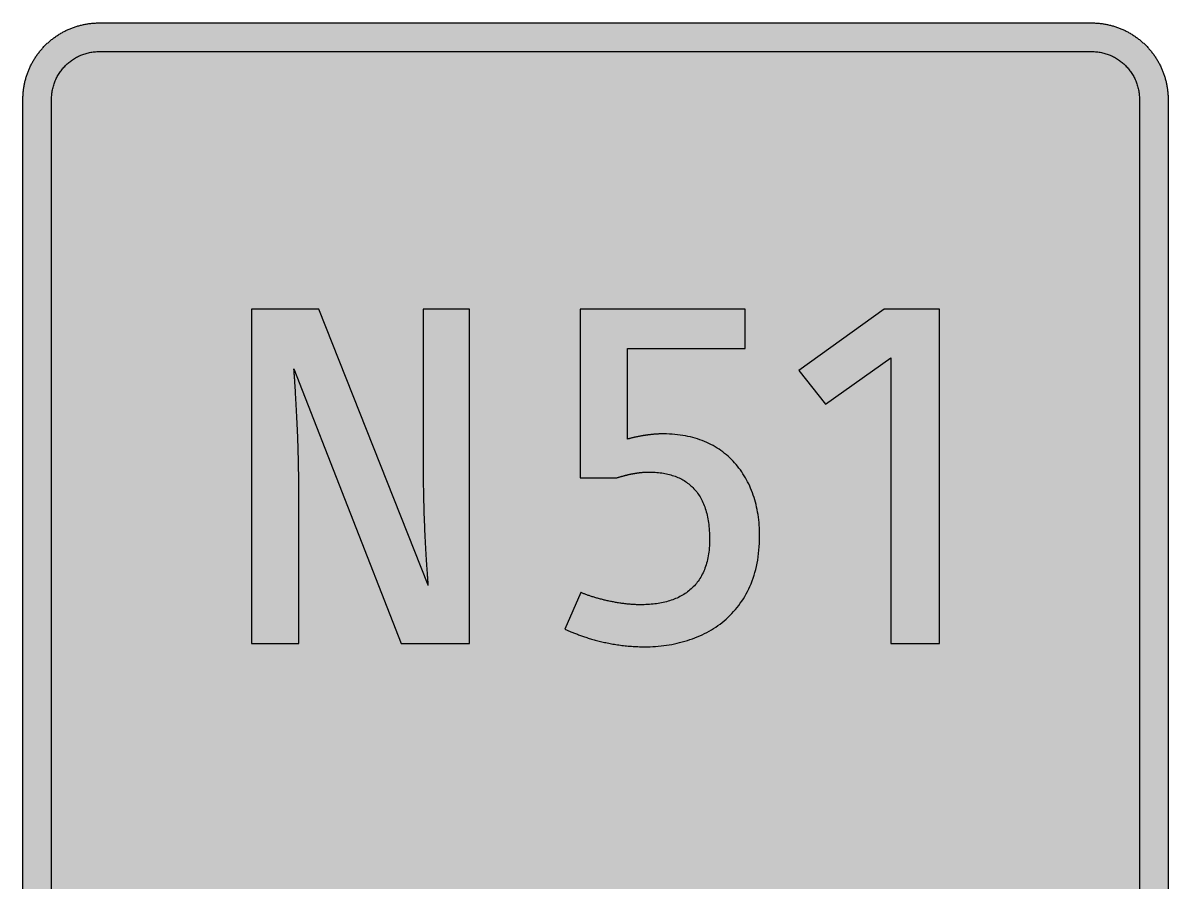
# Model space of a CAD drawing. Header units: millimetres. Extents: x 0 to 212, y 0 to 318.
# Drawn here: x 0.1 to 211.7, y 158.8 to 317.6 of the extents above; entities that cross this region are included whole.
import ezdxf

# ---------------------------------------------------------------- set-up
doc = ezdxf.new("R2010")
doc.units = ezdxf.units.MM

msp = doc.modelspace()

# ---------------------------------------------------------------- hatches: boundary and pattern name
for color, points in [(254, [(14.1633, 0.0536), (13.9878, 0.0533), (13.8125, 0.0559), (13.6373, 0.061), (13.462, 0.0686), (13.2893, 0.0787), (13.114, 0.0914), (12.9413, 0.1041), (12.7686, 0.1219), (12.5959, 0.1397), (12.4231, 0.16), (12.2504, 0.1829), (12.0777, 0.2057), (11.9075, 0.2337), (11.7373, 0.2616), (11.5672, 0.2921), (11.397, 0.3251), (11.2268, 0.3607), (11.0592, 0.3988), (10.8915, 0.4369), (10.7239, 0.4775), (10.5562, 0.5207), (10.3886, 0.5664), (10.2235, 0.6121), (10.0584, 0.6629), (9.8933, 0.7137), (9.7307, 0.7671), (9.5682, 0.8204), (9.4056, 0.8788), (9.2431, 0.9373), (9.083, 0.9982), (8.923, 1.0617), (8.763, 1.1252), (8.6055, 1.1938), (8.4455, 1.2624), (8.2906, 1.331), (8.1331, 1.4046), (7.9781, 1.4783), (7.8232, 1.5545), (7.6708, 1.6332), (7.5184, 1.7145), (7.366, 1.7958), (7.2161, 1.8796), (7.0663, 1.966), (6.919, 2.0523), (6.7716, 2.1438), (6.6243, 2.2352), (6.4795, 2.3266), (6.3348, 2.4232), (6.19, 2.5197), (6.0477, 2.6187), (5.908, 2.7178), (5.7683, 2.8194), (5.6286, 2.9235), (5.4915, 3.0302), (5.3543, 3.1369), (5.2197, 3.2461), (5.0851, 3.3579), (4.953, 3.4722), (4.8209, 3.5865), (4.6914, 3.7033), (4.5644, 3.8202), (4.4348, 3.9395), (4.3104, 4.0615), (4.1859, 4.1859), (4.0615, 4.3104), (3.9395, 4.4348), (3.8202, 4.5618), (3.7033, 4.6914), (3.5865, 4.8209), (3.4722, 4.953), (3.3579, 5.0851), (3.2487, 5.2197), (3.1369, 5.3543), (3.0302, 5.4915), (2.9235, 5.6286), (2.8194, 5.7683), (2.7178, 5.908), (2.6187, 6.0477), (2.5197, 6.19), (2.4232, 6.3348), (2.3266, 6.477), (2.2352, 6.6243), (2.1438, 6.7691), (2.0523, 6.9164), (1.966, 7.0663), (1.8796, 7.2161), (1.7958, 7.366), (1.7145, 7.5184), (1.6332, 7.6708), (1.5545, 7.8232), (1.4783, 7.9781), (1.4046, 8.1331), (1.331, 8.2906), (1.2598, 8.4455), (1.1913, 8.603), (1.1252, 8.763), (1.0592, 8.923), (0.9982, 9.083), (0.9373, 9.2431), (0.8763, 9.4056), (0.8204, 9.5682), (0.7645, 9.7307), (0.7112, 9.8933), (0.6604, 10.0584), (0.6121, 10.2235), (0.5639, 10.3911), (0.5207, 10.5562), (0.4775, 10.7239), (0.4343, 10.8915), (0.3962, 11.0592), (0.3607, 11.2268), (0.3251, 11.397), (0.2921, 11.5672), (0.2616, 11.7373), (0.2311, 11.9075), (0.2057, 12.0802), (0.1803, 12.2504), (0.1575, 12.4231), (0.1372, 12.5959), (0.1194, 12.7686), (0.1041, 12.9413), (0.0889, 13.1166), (0.0787, 13.2893), (0.0686, 13.4645), (0.061, 13.6373), (0.0559, 13.8125), (0.0508, 13.9878), (0.0508, 14.163), (0.0522, 303.4425), (0.0508, 303.6164), (0.0559, 303.7916), (0.061, 303.9669), (0.0686, 304.1396), (0.0787, 304.3149), (0.0889, 304.4876), (0.1041, 304.6628), (0.1194, 304.8356), (0.1372, 305.0083), (0.1575, 305.181), (0.1803, 305.3537), (0.2057, 305.5239), (0.2311, 305.6966), (0.2616, 305.8668), (0.2921, 306.037), (0.3251, 306.2072), (0.3607, 306.3748), (0.3962, 306.545), (0.4343, 306.7126), (0.4775, 306.8803), (0.5207, 307.0479), (0.5639, 307.213), (0.6121, 307.3781), (0.6604, 307.5432), (0.7112, 307.7083), (0.7645, 307.8734), (0.8204, 308.036), (0.8763, 308.1985), (0.9373, 308.3611), (0.9982, 308.5211), (1.0592, 308.6811), (1.1252, 308.8411), (1.1913, 308.9986), (1.2598, 309.1561), (1.331, 309.3136), (1.4046, 309.4685), (1.4783, 309.626), (1.5545, 309.7784), (1.6332, 309.9333), (1.7145, 310.0857), (1.7958, 310.2356), (1.8796, 310.388), (1.966, 310.5379), (2.0523, 310.6852), (2.1438, 310.8325), (2.2352, 310.9798), (2.3266, 311.1246), (2.4232, 311.2694), (2.5197, 311.4116), (2.6187, 311.5539), (2.7178, 311.6961), (2.8194, 311.8358), (2.9235, 311.9755), (3.0302, 312.1127), (3.1369, 312.2473), (3.2487, 312.3844), (3.3579, 312.5165), (3.4722, 312.6486), (3.5865, 312.7807), (3.7033, 312.9102), (3.8202, 313.0398), (3.9395, 313.1668), (4.0615, 313.2938), (4.1859, 313.4182), (4.3104, 313.5401), (4.4348, 313.6621), (4.5644, 313.784), (4.6914, 313.9008), (4.8209, 314.0177), (4.953, 314.132), (5.0851, 314.2437), (5.2197, 314.3555), (5.3543, 314.4647), (5.4915, 314.5739), (5.6286, 314.6781), (5.7683, 314.7822), (5.908, 314.8838), (6.0477, 314.9854), (6.19, 315.0845), (6.3348, 315.181), (6.4795, 315.275), (6.6243, 315.3689), (6.7716, 315.4604), (6.919, 315.5493), (7.0663, 315.6382), (7.2161, 315.7245), (7.366, 315.8084), (7.5184, 315.8896), (7.6708, 315.9709), (7.8232, 316.0471), (7.9781, 316.1233), (8.1331, 316.1995), (8.2906, 316.2706), (8.4455, 316.3418), (8.6055, 316.4103), (8.763, 316.4789), (8.923, 316.5424), (9.083, 316.6059), (9.2431, 316.6669), (9.4056, 316.7253), (9.5682, 316.7837), (9.7307, 316.8371), (9.8933, 316.8904), (10.0584, 316.9412), (10.2235, 316.992), (10.3886, 317.0377), (10.5562, 317.0834), (10.7239, 317.1266), (10.8915, 317.1673), (11.0592, 317.2079), (11.2268, 317.2435), (11.397, 317.279), (11.5672, 317.312), (11.7373, 317.3425), (11.9075, 317.3705), (12.0777, 317.3984), (12.2504, 317.4213), (12.4231, 317.4441), (12.5959, 317.4644), (12.7686, 317.4822), (12.9413, 317.5), (13.114, 317.5127), (13.2893, 317.5254), (13.462, 317.5356), (13.6373, 317.5432), (13.8125, 317.5483), (13.9878, 317.5508), (14.163, 317.5533), (197.6078, 317.5536), (197.7822, 317.5508), (197.9574, 317.5483), (198.1327, 317.5432), (198.3054, 317.5356), (198.4807, 317.5254), (198.6534, 317.5127), (198.8287, 317.5), (199.0014, 317.4822), (199.1741, 317.4644), (199.3468, 317.4441), (199.5195, 317.4213), (199.6897, 317.3984), (199.8624, 317.3705), (200.0326, 317.3425), (200.2028, 317.312), (200.373, 317.279), (200.5432, 317.2435), (200.7108, 317.2079), (200.8784, 317.1673), (201.0461, 317.1266), (201.2137, 317.0834), (201.3788, 317.0377), (201.5465, 316.992), (201.7116, 316.9412), (201.8767, 316.8904), (202.0392, 316.8371), (202.2018, 316.7837), (202.3643, 316.7253), (202.5269, 316.6669), (202.6869, 316.6059), (202.8469, 316.5424), (203.007, 316.4789), (203.167, 316.4103), (203.3245, 316.3418), (203.4794, 316.2706), (203.6369, 316.1995), (203.7918, 316.1233), (203.9468, 316.0471), (204.0992, 315.9709), (204.2516, 315.8896), (204.404, 315.8084), (204.5538, 315.7245), (204.7037, 315.6382), (204.8535, 315.5493), (205.0009, 315.4604), (205.1456, 315.3689), (205.293, 315.275), (205.4352, 315.181), (205.58, 315.0845), (205.7222, 314.9854), (205.8619, 314.8838), (206.0016, 314.7822), (206.1413, 314.6781), (206.2785, 314.5739), (206.4156, 314.4647), (206.5503, 314.3555), (206.6849, 314.2437), (206.817, 314.132), (206.949, 314.0177), (207.0786, 313.9008), (207.2081, 313.784), (207.3351, 313.6621), (207.4596, 313.5401), (207.584, 313.4182), (207.7085, 313.2938), (207.8304, 313.1668), (207.9498, 313.0398), (208.0666, 312.9102), (208.1835, 312.7807), (208.2978, 312.6486), (208.4121, 312.5165), (208.5238, 312.3844), (208.6331, 312.2473), (208.7397, 312.1127), (208.8464, 311.9755), (208.9506, 311.8358), (209.0522, 311.6961), (209.1512, 311.5539), (209.2503, 311.4116), (209.3468, 311.2694), (209.4433, 311.1246), (209.5348, 310.9798), (209.6262, 310.8325), (209.7176, 310.6852), (209.804, 310.5379), (209.8904, 310.388), (209.9742, 310.2356), (210.0555, 310.0857), (210.1367, 309.9333), (210.2155, 309.7784), (210.2917, 309.626), (210.3653, 309.4685), (210.439, 309.3136), (210.5076, 309.1561), (210.5762, 308.9986), (210.6447, 308.8411), (210.7082, 308.6811), (210.7717, 308.5211), (210.8327, 308.3611), (210.8911, 308.1985), (210.9495, 308.036), (211.0029, 307.8734), (211.0562, 307.7083), (211.107, 307.5432), (211.1578, 307.3781), (211.2035, 307.213), (211.2493, 307.0479), (211.2924, 306.8803), (211.3331, 306.7126), (211.3712, 306.545), (211.4093, 306.3748), (211.4448, 306.2072), (211.4779, 306.037), (211.5083, 305.8668), (211.5363, 305.6966), (211.5642, 305.5239), (211.5871, 305.3537), (211.6099, 305.181), (211.6303, 305.0083), (211.648, 304.8356), (211.6658, 304.6628), (211.6785, 304.4876), (211.6912, 304.3149), (211.7014, 304.1396), (211.709, 303.9669), (211.7141, 303.7916), (211.7166, 303.6164), (211.7166, 303.4411), (211.7189, 14.1647), (211.7166, 13.9878), (211.7141, 13.8125), (211.709, 13.6373), (211.7014, 13.4645), (211.6912, 13.2893), (211.6785, 13.1166), (211.6658, 12.9413), (211.648, 12.7686), (211.6303, 12.5959), (211.6099, 12.4231), (211.5871, 12.2504), (211.5642, 12.0802), (211.5363, 11.9075), (211.5083, 11.7373), (211.4779, 11.5672), (211.4448, 11.397), (211.4093, 11.2268), (211.3712, 11.0592), (211.3331, 10.8915), (211.2924, 10.7239), (211.2493, 10.5562), (211.2035, 10.3911), (211.1578, 10.2235), (211.107, 10.0584), (211.0562, 9.8933), (211.0029, 9.7307), (210.9495, 9.5682), (210.8911, 9.4056), (210.8327, 9.2431), (210.7717, 9.083), (210.7082, 8.923), (210.6447, 8.763), (210.5762, 8.603), (210.5076, 8.4455), (210.439, 8.2906), (210.3653, 8.1331), (210.2917, 7.9781), (210.2155, 7.8232), (210.1367, 7.6708), (210.0555, 7.5184), (209.9742, 7.366), (209.8904, 7.2161), (209.804, 7.0663), (209.7176, 6.9164), (209.6262, 6.7691), (209.5348, 6.6243), (209.4433, 6.477), (209.3468, 6.3348), (209.2503, 6.19), (209.1512, 6.0477), (209.0522, 5.908), (208.9506, 5.7683), (208.8464, 5.6286), (208.7397, 5.4915), (208.6331, 5.3543), (208.5238, 5.2197), (208.4121, 5.0851), (208.2978, 4.953), (208.1835, 4.8209), (208.0666, 4.6914), (207.9498, 4.5618), (207.8304, 4.4348), (207.7085, 4.3104), (207.584, 4.1859), (207.4596, 4.0615), (207.3351, 3.9395), (207.2081, 3.8202), (207.0786, 3.7033), (206.949, 3.5865), (206.817, 3.4722), (206.6849, 3.3579), (206.5503, 3.2461), (206.4156, 3.1369), (206.2785, 3.0302), (206.1413, 2.9235), (206.0016, 2.8194), (205.8619, 2.7178), (205.7222, 2.6187), (205.58, 2.5197), (205.4352, 2.4232), (205.293, 2.3266), (205.1456, 2.2352), (205.0009, 2.1438), (204.8535, 2.0523), (204.7037, 1.966), (204.5538, 1.8796), (204.404, 1.7958), (204.2516, 1.7145), (204.0992, 1.6332), (203.9468, 1.5545), (203.7918, 1.4783), (203.6369, 1.4046), (203.4794, 1.331), (203.3245, 1.2624), (203.167, 1.1938), (203.007, 1.1252), (202.8469, 1.0617), (202.6869, 0.9982), (202.5269, 0.9373), (202.3643, 0.8788), (202.2018, 0.8204), (202.0392, 0.7671), (201.8767, 0.7137), (201.7116, 0.6629), (201.5465, 0.6121), (201.3788, 0.5664), (201.2137, 0.5207), (201.0461, 0.4775), (200.8784, 0.4369), (200.7108, 0.3988), (200.5432, 0.3607), (200.373, 0.3251), (200.2028, 0.2921), (200.0326, 0.2616), (199.8624, 0.2337), (199.6897, 0.2057), (199.5195, 0.1829), (199.3468, 0.16), (199.1741, 0.1397), (199.0014, 0.1219), (198.8287, 0.1041), (198.6534, 0.0914), (198.4807, 0.0787), (198.3054, 0.0686), (198.1327, 0.061), (197.9574, 0.0559), (197.7822, 0.0533), (197.6069, 0.0533)]), (104, [(14.1633, 5.3453), (13.9344, 5.3467), (13.7084, 5.3543), (13.4849, 5.3696), (13.2613, 5.3899), (13.0378, 5.4153), (12.8194, 5.4458), (12.6009, 5.4813), (12.385, 5.522), (12.1717, 5.5702), (11.9583, 5.621), (11.7475, 5.6794), (11.5392, 5.7404), (11.3335, 5.8064), (11.1303, 5.8801), (10.9296, 5.9563), (10.729, 6.0376), (10.5334, 6.1239), (10.3378, 6.2128), (10.1473, 6.3094), (9.9593, 6.4084), (9.7714, 6.5126), (9.5885, 6.6218), (9.4082, 6.7335), (9.2304, 6.8504), (9.0576, 6.9698), (8.8849, 7.0968), (8.7173, 7.2238), (8.5522, 7.3584), (8.3896, 7.4955), (8.2321, 7.6352), (8.0772, 7.78), (7.9273, 7.9273), (7.7775, 8.0772), (7.6352, 8.2321), (7.493, 8.3922), (7.3558, 8.5522), (7.2238, 8.7173), (7.0942, 8.8875), (6.9698, 9.0576), (6.8504, 9.2329), (6.7335, 9.4107), (6.6192, 9.591), (6.5126, 9.7739), (6.4084, 9.9593), (6.3068, 10.1473), (6.2128, 10.3403), (6.1214, 10.5334), (6.035, 10.7315), (5.9538, 10.9296), (5.8776, 11.1303), (5.8064, 11.3335), (5.7404, 11.5418), (5.6769, 11.75), (5.621, 11.9583), (5.5677, 12.1717), (5.522, 12.385), (5.4813, 12.6009), (5.4432, 12.8194), (5.4127, 13.0404), (5.3873, 13.2613), (5.3696, 13.4849), (5.3543, 13.7084), (5.3467, 13.937), (5.3416, 14.163), (5.3439, 303.4425), (5.3467, 303.6697), (5.3543, 303.8958), (5.3696, 304.1193), (5.3873, 304.3428), (5.4127, 304.5638), (5.4432, 304.7848), (5.4813, 305.0032), (5.522, 305.2191), (5.5677, 305.4325), (5.621, 305.6458), (5.6769, 305.8541), (5.7404, 306.0624), (5.8064, 306.2707), (5.8776, 306.4739), (5.9538, 306.6745), (6.035, 306.8726), (6.1214, 307.0708), (6.2128, 307.2638), (6.3068, 307.4568), (6.4084, 307.6448), (6.5126, 307.8302), (6.6192, 308.0131), (6.7335, 308.1934), (6.8504, 308.3712), (6.9698, 308.5465), (7.0942, 308.7167), (7.2238, 308.8869), (7.3558, 309.052), (7.493, 309.212), (7.6352, 309.372), (7.7775, 309.5269), (7.9273, 309.6768), (8.0772, 309.8241), (8.2321, 309.9689), (8.3896, 310.1086), (8.5522, 310.2458), (8.7173, 310.3804), (8.8849, 310.5074), (9.0576, 310.6344), (9.2304, 310.7538), (9.4082, 310.8706), (9.5885, 310.9824), (9.7714, 311.0916), (9.9593, 311.1957), (10.1473, 311.2948), (10.3378, 311.3913), (10.5334, 311.4802), (10.729, 311.5666), (10.9296, 311.6478), (11.1303, 311.7266), (11.3335, 311.7977), (11.5392, 311.8637), (11.7475, 311.9272), (11.9583, 311.9831), (12.1717, 312.0339), (12.385, 312.0822), (12.6009, 312.1228), (12.8194, 312.1584), (13.0378, 312.1889), (13.2613, 312.2143), (13.4849, 312.2346), (13.7084, 312.2498), (13.9344, 312.2574), (14.163, 312.26), (197.6078, 312.262), (197.833, 312.2574), (198.0616, 312.2498), (198.2851, 312.2346), (198.5086, 312.2143), (198.7296, 312.1889), (198.9506, 312.1584), (199.169, 312.1228), (199.3849, 312.0822), (199.5983, 312.0339), (199.8116, 311.9831), (200.0199, 311.9272), (200.2282, 311.8637), (200.4365, 311.7977), (200.6397, 311.7266), (200.8403, 311.6478), (201.0385, 311.5666), (201.2366, 311.4802), (201.4296, 311.3913), (201.6227, 311.2948), (201.8106, 311.1957), (201.996, 311.0916), (202.1789, 310.9824), (202.3593, 310.8706), (202.5371, 310.7538), (202.7123, 310.6344), (202.8825, 310.5074), (203.0527, 310.3804), (203.2178, 310.2458), (203.3778, 310.1086), (203.5378, 309.9689), (203.6928, 309.8241), (203.8426, 309.6768), (203.9899, 309.5269), (204.1347, 309.372), (204.2744, 309.212), (204.4116, 309.052), (204.5462, 308.8869), (204.6732, 308.7167), (204.8002, 308.5465), (204.9196, 308.3712), (205.0364, 308.1934), (205.1482, 308.0131), (205.2574, 307.8302), (205.3615, 307.6448), (205.4606, 307.4568), (205.5571, 307.2638), (205.646, 307.0708), (205.7324, 306.8726), (205.8137, 306.6745), (205.8899, 306.4739), (205.9635, 306.2707), (206.0296, 306.0624), (206.0905, 305.8541), (206.1489, 305.6458), (206.1997, 305.4325), (206.248, 305.2191), (206.2886, 305.0032), (206.3242, 304.7848), (206.3547, 304.5638), (206.3801, 304.3428), (206.4004, 304.1193), (206.4156, 303.8958), (206.4233, 303.6697), (206.4258, 303.4411), (206.4272, 14.1647), (206.4233, 13.937), (206.4156, 13.7084), (206.4004, 13.4849), (206.3801, 13.2613), (206.3547, 13.0404), (206.3242, 12.8194), (206.2886, 12.6009), (206.248, 12.385), (206.1997, 12.1717), (206.1489, 11.9583), (206.0905, 11.75), (206.0296, 11.5418), (205.9635, 11.3335), (205.8899, 11.1303), (205.8137, 10.9296), (205.7324, 10.7315), (205.646, 10.5334), (205.5571, 10.3403), (205.4606, 10.1473), (205.3615, 9.9593), (205.2574, 9.7739), (205.1482, 9.591), (205.0364, 9.4107), (204.9196, 9.2329), (204.8002, 9.0576), (204.6732, 8.8875), (204.5462, 8.7173), (204.4116, 8.5522), (204.2744, 8.3922), (204.1347, 8.2321), (203.9899, 8.0772), (203.8426, 7.9273), (203.6928, 7.78), (203.5378, 7.6352), (203.3778, 7.4955), (203.2178, 7.3584), (203.0527, 7.2238), (202.8825, 7.0968), (202.7123, 6.9698), (202.5371, 6.8504), (202.3593, 6.7335), (202.1789, 6.6218), (201.996, 6.5126), (201.8106, 6.4084), (201.6227, 6.3094), (201.4296, 6.2128), (201.2366, 6.1239), (201.0385, 6.0376), (200.8403, 5.9563), (200.6397, 5.8801), (200.4365, 5.8064), (200.2282, 5.7404), (200.0199, 5.6794), (199.8116, 5.621), (199.5983, 5.5702), (199.3849, 5.522), (199.169, 5.4813), (198.9506, 5.4458), (198.7296, 5.4153), (198.5086, 5.3899), (198.2851, 5.3696), (198.0616, 5.3543), (197.833, 5.3467), (197.6069, 5.3442)]), (254, [(82.6022, 202.9008), (82.6022, 264.637), (74.0473, 264.637), (74.0473, 234.3863), (74.0461, 233.8883), (74.0486, 233.3955), (74.0512, 232.9002), (74.0562, 232.4075), (74.0613, 231.9172), (74.0689, 231.427), (74.0766, 230.9419), (74.0842, 230.4567), (74.0943, 229.9741), (74.1045, 229.4941), (74.1147, 229.0166), (74.1274, 228.5416), (74.1401, 228.0717), (74.1553, 227.6043), (74.168, 227.142), (74.1832, 226.6823), (74.1985, 226.2276), (74.2163, 225.7755), (74.234, 225.3285), (74.2518, 224.8891), (74.2696, 224.4522), (74.2874, 224.0204), (74.3052, 223.5962), (74.3255, 223.1771), (74.3458, 222.7631), (74.3636, 222.3541), (74.3839, 221.9554), (74.4042, 221.5591), (74.4245, 221.173), (74.4449, 220.792), (74.4652, 220.4187), (74.488, 220.0529), (74.5084, 219.6948), (74.5287, 219.3468), (74.549, 219.0039), (74.5693, 218.6711), (74.5896, 218.346), (74.61, 218.0311), (74.6303, 217.7237), (74.6481, 217.4265), (74.6684, 217.1395), (74.6862, 216.8601), (74.7065, 216.5934), (74.7243, 216.3343), (74.742, 216.088), (74.7573, 215.8492), (74.7751, 215.6231), (74.7903, 215.4098), (74.8055, 215.2066), (74.8208, 215.0135), (74.8335, 214.8332), (74.8462, 214.6656), (74.8589, 214.5081), (74.869, 214.3658), (74.8817, 214.2338), (74.8894, 214.1169), (74.8995, 214.0102), (74.9071, 213.9188), (74.9122, 213.8401), (74.9173, 213.7766), (74.9224, 213.7258), (74.9249, 213.6877), (74.9275, 213.6673), (74.9275, 213.6597), (54.7328, 264.637), (42.2974, 264.637), (42.2974, 202.9008), (51.0286, 202.9008), (51.0286, 233.1515), (51.0261, 233.5657), (51.0261, 233.9848), (51.021, 234.4064), (51.0184, 234.8332), (51.0108, 235.2624), (51.0057, 235.6942), (50.9981, 236.126), (50.9905, 236.5604), (50.9803, 236.9972), (50.9702, 237.4367), (50.9575, 237.8735), (50.9448, 238.313), (50.9321, 238.7524), (50.9194, 239.1918), (50.9041, 239.6312), (50.8889, 240.0681), (50.8737, 240.505), (50.8584, 240.9393), (50.8406, 241.3737), (50.8229, 241.8029), (50.8051, 242.2322), (50.7873, 242.6589), (50.767, 243.0805), (50.7492, 243.4996), (50.7289, 243.9162), (50.7086, 244.3277), (50.6882, 244.7341), (50.6679, 245.1354), (50.6476, 245.5316), (50.6273, 245.9228), (50.607, 246.3089), (50.5866, 246.6873), (50.5663, 247.0607), (50.546, 247.4265), (50.5257, 247.7872), (50.5054, 248.1377), (50.485, 248.4806), (50.4647, 248.8184), (50.4444, 249.1435), (50.4241, 249.4636), (50.4063, 249.7709), (50.386, 250.0732), (50.3682, 250.3627), (50.3504, 250.6421), (50.3326, 250.9114), (50.3149, 251.1704), (50.2996, 251.4194), (50.2844, 251.6556), (50.2691, 251.8791), (50.2539, 252.0925), (50.2387, 252.2906), (50.226, 252.4785), (50.2158, 252.6538), (50.2031, 252.8138), (50.1929, 252.9611), (50.1828, 253.0932), (50.1752, 253.2126), (50.1675, 253.3167), (50.1599, 253.4056), (50.1548, 253.4793), (50.1498, 253.5352), (50.1472, 253.5784), (50.1472, 253.6038), (50.1447, 253.6114), (69.9904, 202.9008)]), (254, [(133.5786, 257.405), (133.5786, 264.637), (103.0633, 264.637), (103.0633, 233.5043), (109.8543, 233.5043), (109.9566, 233.5352), (110.0582, 233.5682), (110.1623, 233.5987), (110.2639, 233.6317), (110.3655, 233.6622), (110.4671, 233.6927), (110.5662, 233.7206), (110.6678, 233.7511), (110.7669, 233.7791), (110.8659, 233.807), (110.9675, 233.8349), (111.0666, 233.8629), (111.1631, 233.8883), (111.2622, 233.9162), (111.3587, 233.9416), (111.4577, 233.967), (111.5543, 233.9899), (111.6508, 234.0153), (111.7473, 234.0381), (111.8438, 234.061), (111.9378, 234.0839), (112.0318, 234.1067), (112.1283, 234.127), (112.2223, 234.1474), (112.3163, 234.1677), (112.4102, 234.188), (112.5017, 234.2083), (112.5957, 234.2261), (112.6871, 234.2439), (112.7785, 234.2617), (112.87, 234.2794), (112.9614, 234.2972), (113.0529, 234.3125), (113.1418, 234.3277), (113.2332, 234.3429), (113.3221, 234.3582), (113.411, 234.3734), (113.4999, 234.3861), (113.5888, 234.3988), (113.6777, 234.4115), (113.7641, 234.4242), (113.853, 234.4369), (113.9393, 234.4471), (114.0257, 234.4572), (114.112, 234.4674), (114.1984, 234.4776), (114.2822, 234.4877), (114.3686, 234.4953), (114.4524, 234.503), (114.5362, 234.5106), (114.62, 234.5182), (114.7039, 234.5233), (114.7851, 234.5309), (114.869, 234.536), (114.9502, 234.5411), (115.0341, 234.5436), (115.1153, 234.5487), (115.1966, 234.5512), (115.2754, 234.5538), (115.3566, 234.5563), (115.4354, 234.5588), (115.5167, 234.5614), (115.5954, 234.5614), (115.6741, 234.5614), (115.9942, 234.5588), (116.3117, 234.5512), (116.6241, 234.5385), (116.934, 234.5207), (117.2388, 234.4953), (117.541, 234.4674), (117.8408, 234.4318), (118.1329, 234.3912), (118.425, 234.348), (118.7094, 234.2947), (118.9914, 234.2388), (119.2708, 234.1778), (119.5451, 234.1093), (119.8143, 234.0356), (120.0785, 233.9569), (120.3401, 233.8705), (120.5967, 233.7791), (120.8481, 233.6825), (121.097, 233.5809), (121.3409, 233.4717), (121.5796, 233.3574), (121.8133, 233.2355), (122.0445, 233.1085), (122.268, 232.9764), (122.489, 232.8367), (122.7049, 232.6894), (122.9157, 232.5395), (123.1214, 232.3795), (123.3246, 232.217), (123.5202, 232.0442), (123.7107, 231.869), (123.8987, 231.6836), (124.079, 231.4931), (124.2568, 231.2975), (124.427, 231.0943), (124.5921, 230.8835), (124.7546, 230.665), (124.9096, 230.4415), (125.0594, 230.2129), (125.2042, 229.9741), (125.3439, 229.7303), (125.4785, 229.4788), (125.6081, 229.2223), (125.73, 228.9581), (125.8468, 228.6864), (125.9586, 228.407), (126.0653, 228.1199), (126.1669, 227.8278), (126.2609, 227.5256), (126.3498, 227.2182), (126.4336, 226.9033), (126.5098, 226.5807), (126.5809, 226.2505), (126.6469, 225.9152), (126.7054, 225.5698), (126.7587, 225.2167), (126.807, 224.8586), (126.8476, 224.4903), (126.8832, 224.1169), (126.9111, 223.7334), (126.934, 223.3422), (126.9492, 222.946), (126.9594, 222.5396), (126.9619, 222.1255), (126.9594, 221.7166), (126.9467, 221.3153), (126.9289, 220.9216), (126.9009, 220.538), (126.8654, 220.1596), (126.8247, 219.7913), (126.7739, 219.4281), (126.7181, 219.075), (126.652, 218.7296), (126.5809, 218.3892), (126.5022, 218.059), (126.4183, 217.7364), (126.3244, 217.4189), (126.2253, 217.1116), (126.1186, 216.8119), (126.0069, 216.5172), (125.8875, 216.2302), (125.7605, 215.9508), (125.6284, 215.679), (125.4887, 215.4149), (125.3439, 215.1583), (125.1915, 214.9069), (125.034, 214.663), (124.8689, 214.4268), (124.6988, 214.1982), (124.5235, 213.9747), (124.3406, 213.7588), (124.1552, 213.548), (123.9596, 213.3473), (123.7615, 213.1492), (123.5558, 212.9612), (123.3475, 212.7783), (123.1316, 212.6005), (122.9106, 212.4304), (122.6845, 212.2678), (122.4534, 212.1103), (122.2172, 211.9579), (121.9733, 211.8131), (121.727, 211.6734), (121.4755, 211.5414), (121.219, 211.4144), (120.9599, 211.2924), (120.6932, 211.1781), (120.4239, 211.0689), (120.1496, 210.9673), (119.8702, 210.8683), (119.5857, 210.7768), (119.2987, 210.6905), (119.0066, 210.6117), (118.7094, 210.5355), (118.4097, 210.4669), (118.1049, 210.4034), (117.7976, 210.345), (117.4852, 210.2917), (117.1702, 210.2434), (116.8502, 210.2002), (116.5276, 210.1647), (116.2025, 210.1317), (115.8723, 210.1037), (115.5395, 210.0809), (115.2017, 210.0656), (114.8639, 210.0529), (114.521, 210.0453), (114.1755, 210.0428), (113.9927, 210.0453), (113.8072, 210.0478), (113.6218, 210.0504), (113.4364, 210.058), (113.2484, 210.0656), (113.0605, 210.0758), (112.87, 210.0859), (112.682, 210.0986), (112.489, 210.1139), (112.2985, 210.1291), (112.1054, 210.1444), (111.9124, 210.1647), (111.7194, 210.185), (111.5263, 210.2053), (111.3307, 210.2282), (111.1377, 210.2536), (110.9421, 210.279), (110.7491, 210.3044), (110.5535, 210.3323), (110.3605, 210.3628), (110.1649, 210.3933), (109.9718, 210.4238), (109.7788, 210.4568), (109.5858, 210.4898), (109.3927, 210.5254), (109.2022, 210.5609), (109.0092, 210.5965), (108.8187, 210.6346), (108.6307, 210.6727), (108.4402, 210.7108), (108.2548, 210.7514), (108.0668, 210.7921), (107.8814, 210.8352), (107.6985, 210.8784), (107.5157, 210.9216), (107.3328, 210.9648), (107.1524, 211.008), (106.9746, 211.0537), (106.7968, 211.0994), (106.6241, 211.1451), (106.4489, 211.1934), (106.2787, 211.2391), (106.1085, 211.2874), (105.9409, 211.3356), (105.7758, 211.3839), (105.6132, 211.4321), (105.4532, 211.4829), (105.2957, 211.5312), (105.1382, 211.582), (104.9858, 211.6303), (104.8334, 211.6811), (104.6861, 211.7319), (104.5413, 211.7827), (104.3991, 211.8335), (104.2594, 211.8843), (104.1222, 211.9351), (103.9901, 211.9859), (103.8606, 212.0341), (103.7336, 212.0849), (103.6091, 212.1357), (103.4898, 212.1865), (103.3729, 212.2373), (103.2586, 212.2856), (103.1494, 212.3364), (100.2411, 205.5467), (100.3656, 205.486), (100.4951, 205.4276), (100.6297, 205.3666), (100.7669, 205.3057), (100.9091, 205.2422), (101.0539, 205.1787), (101.2038, 205.1152), (101.3562, 205.0517), (101.5136, 204.9856), (101.6762, 204.9196), (101.8388, 204.8535), (102.0064, 204.785), (102.1791, 204.7189), (102.3544, 204.6503), (102.5322, 204.5818), (102.7151, 204.5157), (102.9005, 204.4471), (103.0884, 204.3786), (103.2815, 204.31), (103.4771, 204.2414), (103.6777, 204.1728), (103.8809, 204.1042), (104.0867, 204.0382), (104.2949, 203.9696), (104.5083, 203.9036), (104.7242, 203.8375), (104.9426, 203.7715), (105.1636, 203.7055), (105.3897, 203.6394), (105.6183, 203.5759), (105.8494, 203.5124), (106.0831, 203.4515), (106.3193, 203.3905), (106.5606, 203.3295), (106.8019, 203.2686), (107.0483, 203.2102), (107.2972, 203.1543), (107.5487, 203.0984), (107.8027, 203.0425), (108.0592, 202.9892), (108.3208, 202.9384), (108.5825, 202.8876), (108.8466, 202.8368), (109.1159, 202.7911), (109.3851, 202.7453), (109.6594, 202.6996), (109.9337, 202.659), (110.2106, 202.6183), (110.4925, 202.5802), (110.7745, 202.5447), (111.059, 202.5091), (111.346, 202.4786), (111.6355, 202.4482), (111.9276, 202.4202), (112.2223, 202.3948), (112.5195, 202.372), (112.8192, 202.3516), (113.1189, 202.3339), (113.4212, 202.3186), (113.7285, 202.3059), (114.0358, 202.2958), (114.3432, 202.2881), (114.6556, 202.2831), (114.968, 202.2831), (115.476, 202.2856), (115.984, 202.3008), (116.4895, 202.3212), (116.9949, 202.3542), (117.4979, 202.3923), (117.9982, 202.4431), (118.4986, 202.5015), (118.9965, 202.5675), (119.4918, 202.6437), (119.982, 202.7301), (120.4722, 202.8266), (120.9573, 202.9308), (121.4399, 203.0451), (121.92, 203.1695), (122.395, 203.3016), (122.8649, 203.4464), (123.3322, 203.5988), (123.7945, 203.7613), (124.2517, 203.9315), (124.7038, 204.1144), (125.1534, 204.3074), (125.5928, 204.5081), (126.0297, 204.7215), (126.4615, 204.9424), (126.8857, 205.1736), (127.3023, 205.4174), (127.7137, 205.6689), (128.1176, 205.933), (128.5164, 206.2048), (128.905, 206.4893), (129.2885, 206.7839), (129.6645, 207.0887), (130.0302, 207.4037), (130.3884, 207.7314), (130.7389, 208.0666), (131.0818, 208.4146), (131.4145, 208.7728), (131.7396, 209.1411), (132.0521, 209.5221), (132.3594, 209.9132), (132.654, 210.3145), (132.9385, 210.7286), (133.2128, 211.1527), (133.4795, 211.5896), (133.7335, 212.0367), (133.9748, 212.4939), (134.206, 212.9638), (134.427, 213.4438), (134.6352, 213.9366), (134.8334, 214.442), (135.0188, 214.9577), (135.1915, 215.4834), (135.3515, 216.0219), (135.4988, 216.5731), (135.6335, 217.137), (135.7554, 217.711), (135.8621, 218.2978), (135.956, 218.8972), (136.0373, 219.5068), (136.1034, 220.1291), (136.1567, 220.7641), (136.1923, 221.4118), (136.2151, 222.0722), (136.2227, 222.7428), (136.2177, 223.2533), (136.205, 223.7588), (136.1821, 224.2617), (136.1491, 224.757), (136.1059, 225.2497), (136.0551, 225.7349), (135.9941, 226.2175), (135.9256, 226.695), (135.8468, 227.1649), (135.7579, 227.6323), (135.6614, 228.092), (135.5547, 228.5467), (135.4404, 228.9937), (135.316, 229.4382), (135.1839, 229.8751), (135.0416, 230.3069), (134.8892, 230.7311), (134.7318, 231.1502), (134.5616, 231.5616), (134.3863, 231.9655), (134.2009, 232.3643), (134.0053, 232.758), (133.8021, 233.1415), (133.5913, 233.52), (133.3703, 233.8908), (133.1417, 234.2566), (132.9055, 234.6122), (132.6591, 234.9627), (132.4051, 235.3031), (132.1435, 235.6358), (131.8717, 235.9635), (131.5923, 236.281), (131.3053, 236.5908), (131.0107, 236.8931), (130.7059, 237.1877), (130.3934, 237.4722), (130.0734, 237.7491), (129.7457, 238.0183), (129.4105, 238.2774), (129.065, 238.5289), (128.7145, 238.7702), (128.3538, 239.0038), (127.9855, 239.2274), (127.6096, 239.4433), (127.2261, 239.6465), (126.8349, 239.842), (126.4361, 240.03), (126.0272, 240.2053), (125.6132, 240.3729), (125.1915, 240.5304), (124.7623, 240.6752), (124.3228, 240.8123), (123.8783, 240.9393), (123.4262, 241.0536), (122.9665, 241.1603), (122.4991, 241.2543), (122.0241, 241.3381), (121.5415, 241.4118), (121.0513, 241.4727), (120.556, 241.5261), (120.0506, 241.5642), (119.54, 241.5946), (119.0219, 241.6099), (118.4961, 241.6175), (118.397, 241.6175), (118.2954, 241.615), (118.1964, 241.615), (118.0948, 241.6124), (117.9932, 241.6099), (117.8916, 241.6073), (117.79, 241.6048), (117.6884, 241.5997), (117.5842, 241.5972), (117.4801, 241.5921), (117.3759, 241.587), (117.2718, 241.5794), (117.1677, 241.5743), (117.0635, 241.5667), (116.9594, 241.5591), (116.8527, 241.5515), (116.7486, 241.5438), (116.6419, 241.5362), (116.5352, 241.5261), (116.4311, 241.5159), (116.3244, 241.5057), (116.2177, 241.4956), (116.111, 241.4854), (116.0043, 241.4727), (115.8951, 241.46), (115.7884, 241.4473), (115.6818, 241.4346), (115.5751, 241.4219), (115.4659, 241.4067), (115.3592, 241.394), (115.2525, 241.3787), (115.1458, 241.3635), (115.0366, 241.3483), (114.9299, 241.3305), (114.8232, 241.3152), (114.714, 241.2975), (114.6073, 241.2797), (114.5007, 241.2619), (114.394, 241.2441), (114.2873, 241.2238), (114.1781, 241.206), (114.0714, 241.1857), (113.9647, 241.1654), (113.8606, 241.1451), (113.7539, 241.1247), (113.6472, 241.1019), (113.5405, 241.0816), (113.4364, 241.0587), (113.3297, 241.0358), (113.2256, 241.013), (113.1214, 240.9901), (113.0173, 240.9647), (112.9132, 240.9419), (112.809, 240.9165), (112.7049, 240.8911), (112.6033, 240.8657), (112.4991, 240.8403), (112.3975, 240.8123), (112.2959, 240.7869), (112.1943, 240.759), (112.0927, 240.731), (111.9937, 240.7031), (111.8921, 240.6752), (111.793, 240.6472), (111.7946, 257.405)]), (254, [(160.4779, 202.9008), (169.4737, 202.9008), (169.4737, 264.637), (159.2432, 264.637), (143.4564, 253.3481), (148.3953, 247.0863), (160.4779, 255.6411)])]:
    msp.add_hatch(color=color).paths.add_polyline_path(points)

# ---------------------------------------------------------------- linework, layer by layer
at = {"color": 254}
for points in [[(0.0508, 14.163), (0.0522, 303.4425), (0.0508, 303.6164), (0.0559, 303.7916), (0.061, 303.9669), (0.0686, 304.1396), (0.0787, 304.3149), (0.0889, 304.4876), (0.1041, 304.6628), (0.1194, 304.8356), (0.1372, 305.0083), (0.1575, 305.181), (0.1803, 305.3537), (0.2057, 305.5239), (0.2311, 305.6966), (0.2616, 305.8668), (0.2921, 306.037), (0.3251, 306.2072), (0.3607, 306.3748), (0.3962, 306.545), (0.4343, 306.7126), (0.4775, 306.8803), (0.5207, 307.0479), (0.5639, 307.213), (0.6121, 307.3781), (0.6604, 307.5432), (0.7112, 307.7083), (0.7645, 307.8734), (0.8204, 308.036), (0.8763, 308.1985), (0.9373, 308.3611), (0.9982, 308.5211), (1.0592, 308.6811), (1.1252, 308.8411), (1.1913, 308.9986), (1.2598, 309.1561), (1.331, 309.3136), (1.4046, 309.4685), (1.4783, 309.626), (1.5545, 309.7784), (1.6332, 309.9333), (1.7145, 310.0857), (1.7958, 310.2356), (1.8796, 310.388), (1.966, 310.5379), (2.0523, 310.6852), (2.1438, 310.8325), (2.2352, 310.9798), (2.3266, 311.1246), (2.4232, 311.2694), (2.5197, 311.4116), (2.6187, 311.5539), (2.7178, 311.6961), (2.8194, 311.8358), (2.9235, 311.9755), (3.0302, 312.1127), (3.1369, 312.2473), (3.2487, 312.3844), (3.3579, 312.5165), (3.4722, 312.6486), (3.5865, 312.7807), (3.7033, 312.9102), (3.8202, 313.0398), (3.9395, 313.1668), (4.0615, 313.2938), (4.1859, 313.4182), (4.3104, 313.5401), (4.4348, 313.6621), (4.5644, 313.784), (4.6914, 313.9008), (4.8209, 314.0177), (4.953, 314.132), (5.0851, 314.2437), (5.2197, 314.3555), (5.3543, 314.4647), (5.4915, 314.5739), (5.6286, 314.6781), (5.7683, 314.7822), (5.908, 314.8838), (6.0477, 314.9854), (6.19, 315.0845), (6.3348, 315.181), (6.4795, 315.275), (6.6243, 315.3689), (6.7716, 315.4604), (6.919, 315.5493), (7.0663, 315.6382), (7.2161, 315.7245), (7.366, 315.8084), (7.5184, 315.8896), (7.6708, 315.9709), (7.8232, 316.0471), (7.9781, 316.1233), (8.1331, 316.1995), (8.2906, 316.2706), (8.4455, 316.3418), (8.6055, 316.4103), (8.763, 316.4789), (8.923, 316.5424), (9.083, 316.6059), (9.2431, 316.6669), (9.4056, 316.7253), (9.5682, 316.7837), (9.7307, 316.8371), (9.8933, 316.8904), (10.0584, 316.9412), (10.2235, 316.992), (10.3886, 317.0377), (10.5562, 317.0834), (10.7239, 317.1266), (10.8915, 317.1673), (11.0592, 317.2079), (11.2268, 317.2435), (11.397, 317.279), (11.5672, 317.312), (11.7373, 317.3425), (11.9075, 317.3705), (12.0777, 317.3984), (12.2504, 317.4213), (12.4231, 317.4441), (12.5959, 317.4644), (12.7686, 317.4822), (12.9413, 317.5), (13.114, 317.5127), (13.2893, 317.5254), (13.462, 317.5356), (13.6373, 317.5432), (13.8125, 317.5483), (13.9878, 317.5508), (14.163, 317.5533), (197.6078, 317.5536), (197.7822, 317.5508), (197.9574, 317.5483), (198.1327, 317.5432), (198.3054, 317.5356), (198.4807, 317.5254), (198.6534, 317.5127), (198.8287, 317.5), (199.0014, 317.4822), (199.1741, 317.4644), (199.3468, 317.4441), (199.5195, 317.4213), (199.6897, 317.3984), (199.8624, 317.3705), (200.0326, 317.3425), (200.2028, 317.312), (200.373, 317.279), (200.5432, 317.2435), (200.7108, 317.2079), (200.8784, 317.1673), (201.0461, 317.1266), (201.2137, 317.0834), (201.3788, 317.0377), (201.5465, 316.992), (201.7116, 316.9412), (201.8767, 316.8904), (202.0392, 316.8371), (202.2018, 316.7837), (202.3643, 316.7253), (202.5269, 316.6669), (202.6869, 316.6059), (202.8469, 316.5424), (203.007, 316.4789), (203.167, 316.4103), (203.3245, 316.3418), (203.4794, 316.2706), (203.6369, 316.1995), (203.7918, 316.1233), (203.9468, 316.0471), (204.0992, 315.9709), (204.2516, 315.8896), (204.404, 315.8084), (204.5538, 315.7245), (204.7037, 315.6382), (204.8535, 315.5493), (205.0009, 315.4604), (205.1456, 315.3689), (205.293, 315.275), (205.4352, 315.181), (205.58, 315.0845), (205.7222, 314.9854), (205.8619, 314.8838), (206.0016, 314.7822), (206.1413, 314.6781), (206.2785, 314.5739), (206.4156, 314.4647), (206.5503, 314.3555), (206.6849, 314.2437), (206.817, 314.132), (206.949, 314.0177), (207.0786, 313.9008), (207.2081, 313.784), (207.3351, 313.6621), (207.4596, 313.5401), (207.584, 313.4182), (207.7085, 313.2938), (207.8304, 313.1668), (207.9498, 313.0398), (208.0666, 312.9102), (208.1835, 312.7807), (208.2978, 312.6486), (208.4121, 312.5165), (208.5238, 312.3844), (208.6331, 312.2473), (208.7397, 312.1127), (208.8464, 311.9755), (208.9506, 311.8358), (209.0522, 311.6961), (209.1512, 311.5539), (209.2503, 311.4116), (209.3468, 311.2694), (209.4433, 311.1246), (209.5348, 310.9798), (209.6262, 310.8325), (209.7176, 310.6852), (209.804, 310.5379), (209.8904, 310.388), (209.9742, 310.2356), (210.0555, 310.0857), (210.1367, 309.9333), (210.2155, 309.7784), (210.2917, 309.626), (210.3653, 309.4685), (210.439, 309.3136), (210.5076, 309.1561), (210.5762, 308.9986), (210.6447, 308.8411), (210.7082, 308.6811), (210.7717, 308.5211), (210.8327, 308.3611), (210.8911, 308.1985), (210.9495, 308.036), (211.0029, 307.8734), (211.0562, 307.7083), (211.107, 307.5432), (211.1578, 307.3781), (211.2035, 307.213), (211.2493, 307.0479), (211.2924, 306.8803), (211.3331, 306.7126), (211.3712, 306.545), (211.4093, 306.3748), (211.4448, 306.2072), (211.4779, 306.037), (211.5083, 305.8668), (211.5363, 305.6966), (211.5642, 305.5239), (211.5871, 305.3537), (211.6099, 305.181), (211.6303, 305.0083), (211.648, 304.8356), (211.6658, 304.6628), (211.6785, 304.4876), (211.6912, 304.3149), (211.7014, 304.1396), (211.709, 303.9669), (211.7141, 303.7916), (211.7166, 303.6164), (211.7166, 303.4411), (211.7189, 14.1647)], [(82.6022, 202.9008), (82.6022, 264.637), (74.0473, 264.637), (74.0473, 234.3863), (74.0461, 233.8883), (74.0486, 233.3955), (74.0512, 232.9002), (74.0562, 232.4075), (74.0613, 231.9172), (74.0689, 231.427), (74.0766, 230.9419), (74.0842, 230.4567), (74.0943, 229.9741), (74.1045, 229.4941), (74.1147, 229.0166), (74.1274, 228.5416), (74.1401, 228.0717), (74.1553, 227.6043), (74.168, 227.142), (74.1832, 226.6823), (74.1985, 226.2276), (74.2163, 225.7755), (74.234, 225.3285), (74.2518, 224.8891), (74.2696, 224.4522), (74.2874, 224.0204), (74.3052, 223.5962), (74.3255, 223.1771), (74.3458, 222.7631), (74.3636, 222.3541), (74.3839, 221.9554), (74.4042, 221.5591), (74.4245, 221.173), (74.4449, 220.792), (74.4652, 220.4187), (74.488, 220.0529), (74.5084, 219.6948), (74.5287, 219.3468), (74.549, 219.0039), (74.5693, 218.6711), (74.5896, 218.346), (74.61, 218.0311), (74.6303, 217.7237), (74.6481, 217.4265), (74.6684, 217.1395), (74.6862, 216.8601), (74.7065, 216.5934), (74.7243, 216.3343), (74.742, 216.088), (74.7573, 215.8492), (74.7751, 215.6231), (74.7903, 215.4098), (74.8055, 215.2066), (74.8208, 215.0135), (74.8335, 214.8332), (74.8462, 214.6656), (74.8589, 214.5081), (74.869, 214.3658), (74.8817, 214.2338), (74.8894, 214.1169), (74.8995, 214.0102), (74.9071, 213.9188), (74.9122, 213.8401), (74.9173, 213.7766), (74.9224, 213.7258), (74.9249, 213.6877), (74.9275, 213.6673), (74.9275, 213.6597), (54.7328, 264.637), (42.2974, 264.637), (42.2974, 202.9008), (51.0286, 202.9008), (51.0286, 233.1515), (51.0261, 233.5657), (51.0261, 233.9848), (51.021, 234.4064), (51.0184, 234.8332), (51.0108, 235.2624), (51.0057, 235.6942), (50.9981, 236.126), (50.9905, 236.5604), (50.9803, 236.9972), (50.9702, 237.4367), (50.9575, 237.8735), (50.9448, 238.313), (50.9321, 238.7524), (50.9194, 239.1918), (50.9041, 239.6312), (50.8889, 240.0681), (50.8737, 240.505), (50.8584, 240.9393), (50.8406, 241.3737), (50.8229, 241.8029), (50.8051, 242.2322), (50.7873, 242.6589), (50.767, 243.0805), (50.7492, 243.4996), (50.7289, 243.9162), (50.7086, 244.3277), (50.6882, 244.7341), (50.6679, 245.1354), (50.6476, 245.5316), (50.6273, 245.9228), (50.607, 246.3089), (50.5866, 246.6873), (50.5663, 247.0607), (50.546, 247.4265), (50.5257, 247.7872), (50.5054, 248.1377), (50.485, 248.4806), (50.4647, 248.8184), (50.4444, 249.1435), (50.4241, 249.4636), (50.4063, 249.7709), (50.386, 250.0732), (50.3682, 250.3627), (50.3504, 250.6421), (50.3326, 250.9114), (50.3149, 251.1704), (50.2996, 251.4194), (50.2844, 251.6556), (50.2691, 251.8791), (50.2539, 252.0925), (50.2387, 252.2906), (50.226, 252.4785), (50.2158, 252.6538), (50.2031, 252.8138), (50.1929, 252.9611), (50.1828, 253.0932), (50.1752, 253.2126), (50.1675, 253.3167), (50.1599, 253.4056), (50.1548, 253.4793), (50.1498, 253.5352), (50.1472, 253.5784), (50.1472, 253.6038), (50.1447, 253.6114), (69.9904, 202.9008), (82.6022, 202.9008)], [(133.5786, 257.405), (133.5786, 264.637), (103.0633, 264.637), (103.0633, 233.5043), (109.8543, 233.5043), (109.9566, 233.5352), (110.0582, 233.5682), (110.1623, 233.5987), (110.2639, 233.6317), (110.3655, 233.6622), (110.4671, 233.6927), (110.5662, 233.7206), (110.6678, 233.7511), (110.7669, 233.7791), (110.8659, 233.807), (110.9675, 233.8349), (111.0666, 233.8629), (111.1631, 233.8883), (111.2622, 233.9162), (111.3587, 233.9416), (111.4577, 233.967), (111.5543, 233.9899), (111.6508, 234.0153), (111.7473, 234.0381), (111.8438, 234.061), (111.9378, 234.0839), (112.0318, 234.1067), (112.1283, 234.127), (112.2223, 234.1474), (112.3163, 234.1677), (112.4102, 234.188), (112.5017, 234.2083), (112.5957, 234.2261), (112.6871, 234.2439), (112.7785, 234.2617), (112.87, 234.2794), (112.9614, 234.2972), (113.0529, 234.3125), (113.1418, 234.3277), (113.2332, 234.3429), (113.3221, 234.3582), (113.411, 234.3734), (113.4999, 234.3861), (113.5888, 234.3988), (113.6777, 234.4115), (113.7641, 234.4242), (113.853, 234.4369), (113.9393, 234.4471), (114.0257, 234.4572), (114.112, 234.4674), (114.1984, 234.4776), (114.2822, 234.4877), (114.3686, 234.4953), (114.4524, 234.503), (114.5362, 234.5106), (114.62, 234.5182), (114.7039, 234.5233), (114.7851, 234.5309), (114.869, 234.536), (114.9502, 234.5411), (115.0341, 234.5436), (115.1153, 234.5487), (115.1966, 234.5512), (115.2754, 234.5538), (115.3566, 234.5563), (115.4354, 234.5588), (115.5167, 234.5614), (115.5954, 234.5614), (115.6741, 234.5614), (115.9942, 234.5588), (116.3117, 234.5512), (116.6241, 234.5385), (116.934, 234.5207), (117.2388, 234.4953), (117.541, 234.4674), (117.8408, 234.4318), (118.1329, 234.3912), (118.425, 234.348), (118.7094, 234.2947), (118.9914, 234.2388), (119.2708, 234.1778), (119.5451, 234.1093), (119.8143, 234.0356), (120.0785, 233.9569), (120.3401, 233.8705), (120.5967, 233.7791), (120.8481, 233.6825), (121.097, 233.5809), (121.3409, 233.4717), (121.5796, 233.3574), (121.8133, 233.2355), (122.0445, 233.1085), (122.268, 232.9764), (122.489, 232.8367), (122.7049, 232.6894), (122.9157, 232.5395), (123.1214, 232.3795), (123.3246, 232.217), (123.5202, 232.0442), (123.7107, 231.869), (123.8987, 231.6836), (124.079, 231.4931), (124.2568, 231.2975), (124.427, 231.0943), (124.5921, 230.8835), (124.7546, 230.665), (124.9096, 230.4415), (125.0594, 230.2129), (125.2042, 229.9741), (125.3439, 229.7303), (125.4785, 229.4788), (125.6081, 229.2223), (125.73, 228.9581), (125.8468, 228.6864), (125.9586, 228.407), (126.0653, 228.1199), (126.1669, 227.8278), (126.2609, 227.5256), (126.3498, 227.2182), (126.4336, 226.9033), (126.5098, 226.5807), (126.5809, 226.2505), (126.6469, 225.9152), (126.7054, 225.5698), (126.7587, 225.2167), (126.807, 224.8586), (126.8476, 224.4903), (126.8832, 224.1169), (126.9111, 223.7334), (126.934, 223.3422), (126.9492, 222.946), (126.9594, 222.5396), (126.9619, 222.1255), (126.9594, 221.7166), (126.9467, 221.3153), (126.9289, 220.9216), (126.9009, 220.538), (126.8654, 220.1596), (126.8247, 219.7913), (126.7739, 219.4281), (126.7181, 219.075), (126.652, 218.7296), (126.5809, 218.3892), (126.5022, 218.059), (126.4183, 217.7364), (126.3244, 217.4189), (126.2253, 217.1116), (126.1186, 216.8119), (126.0069, 216.5172), (125.8875, 216.2302), (125.7605, 215.9508), (125.6284, 215.679), (125.4887, 215.4149), (125.3439, 215.1583), (125.1915, 214.9069), (125.034, 214.663), (124.8689, 214.4268), (124.6988, 214.1982), (124.5235, 213.9747), (124.3406, 213.7588), (124.1552, 213.548), (123.9596, 213.3473), (123.7615, 213.1492), (123.5558, 212.9612), (123.3475, 212.7783), (123.1316, 212.6005), (122.9106, 212.4304), (122.6845, 212.2678), (122.4534, 212.1103), (122.2172, 211.9579), (121.9733, 211.8131), (121.727, 211.6734), (121.4755, 211.5414), (121.219, 211.4144), (120.9599, 211.2924), (120.6932, 211.1781), (120.4239, 211.0689), (120.1496, 210.9673), (119.8702, 210.8683), (119.5857, 210.7768), (119.2987, 210.6905), (119.0066, 210.6117), (118.7094, 210.5355), (118.4097, 210.4669), (118.1049, 210.4034), (117.7976, 210.345), (117.4852, 210.2917), (117.1702, 210.2434), (116.8502, 210.2002), (116.5276, 210.1647), (116.2025, 210.1317), (115.8723, 210.1037), (115.5395, 210.0809), (115.2017, 210.0656), (114.8639, 210.0529), (114.521, 210.0453), (114.1755, 210.0428), (113.9927, 210.0453), (113.8072, 210.0478), (113.6218, 210.0504), (113.4364, 210.058), (113.2484, 210.0656), (113.0605, 210.0758), (112.87, 210.0859), (112.682, 210.0986), (112.489, 210.1139), (112.2985, 210.1291), (112.1054, 210.1444), (111.9124, 210.1647), (111.7194, 210.185), (111.5263, 210.2053), (111.3307, 210.2282), (111.1377, 210.2536), (110.9421, 210.279), (110.7491, 210.3044), (110.5535, 210.3323), (110.3605, 210.3628), (110.1649, 210.3933), (109.9718, 210.4238), (109.7788, 210.4568), (109.5858, 210.4898), (109.3927, 210.5254), (109.2022, 210.5609), (109.0092, 210.5965), (108.8187, 210.6346), (108.6307, 210.6727), (108.4402, 210.7108), (108.2548, 210.7514), (108.0668, 210.7921), (107.8814, 210.8352), (107.6985, 210.8784), (107.5157, 210.9216), (107.3328, 210.9648), (107.1524, 211.008), (106.9746, 211.0537), (106.7968, 211.0994), (106.6241, 211.1451), (106.4489, 211.1934), (106.2787, 211.2391), (106.1085, 211.2874), (105.9409, 211.3356), (105.7758, 211.3839), (105.6132, 211.4321), (105.4532, 211.4829), (105.2957, 211.5312), (105.1382, 211.582), (104.9858, 211.6303), (104.8334, 211.6811), (104.6861, 211.7319), (104.5413, 211.7827), (104.3991, 211.8335), (104.2594, 211.8843), (104.1222, 211.9351), (103.9901, 211.9859), (103.8606, 212.0341), (103.7336, 212.0849), (103.6091, 212.1357), (103.4898, 212.1865), (103.3729, 212.2373), (103.2586, 212.2856), (103.1494, 212.3364), (100.2411, 205.5467), (100.3656, 205.486), (100.4951, 205.4276), (100.6297, 205.3666), (100.7669, 205.3057), (100.9091, 205.2422), (101.0539, 205.1787), (101.2038, 205.1152), (101.3562, 205.0517), (101.5136, 204.9856), (101.6762, 204.9196), (101.8388, 204.8535), (102.0064, 204.785), (102.1791, 204.7189), (102.3544, 204.6503), (102.5322, 204.5818), (102.7151, 204.5157), (102.9005, 204.4471), (103.0884, 204.3786), (103.2815, 204.31), (103.4771, 204.2414), (103.6777, 204.1728), (103.8809, 204.1042), (104.0867, 204.0382), (104.2949, 203.9696), (104.5083, 203.9036), (104.7242, 203.8375), (104.9426, 203.7715), (105.1636, 203.7055), (105.3897, 203.6394), (105.6183, 203.5759), (105.8494, 203.5124), (106.0831, 203.4515), (106.3193, 203.3905), (106.5606, 203.3295), (106.8019, 203.2686), (107.0483, 203.2102), (107.2972, 203.1543), (107.5487, 203.0984), (107.8027, 203.0425), (108.0592, 202.9892), (108.3208, 202.9384), (108.5825, 202.8876), (108.8466, 202.8368), (109.1159, 202.7911), (109.3851, 202.7453), (109.6594, 202.6996), (109.9337, 202.659), (110.2106, 202.6183), (110.4925, 202.5802), (110.7745, 202.5447), (111.059, 202.5091), (111.346, 202.4786), (111.6355, 202.4482), (111.9276, 202.4202), (112.2223, 202.3948), (112.5195, 202.372), (112.8192, 202.3516), (113.1189, 202.3339), (113.4212, 202.3186), (113.7285, 202.3059), (114.0358, 202.2958), (114.3432, 202.2881), (114.6556, 202.2831), (114.968, 202.2831), (115.476, 202.2856), (115.984, 202.3008), (116.4895, 202.3212), (116.9949, 202.3542), (117.4979, 202.3923), (117.9982, 202.4431), (118.4986, 202.5015), (118.9965, 202.5675), (119.4918, 202.6437), (119.982, 202.7301), (120.4722, 202.8266), (120.9573, 202.9308), (121.4399, 203.0451), (121.92, 203.1695), (122.395, 203.3016), (122.8649, 203.4464), (123.3322, 203.5988), (123.7945, 203.7613), (124.2517, 203.9315), (124.7038, 204.1144), (125.1534, 204.3074), (125.5928, 204.5081), (126.0297, 204.7215), (126.4615, 204.9424), (126.8857, 205.1736), (127.3023, 205.4174), (127.7137, 205.6689), (128.1176, 205.933), (128.5164, 206.2048), (128.905, 206.4893), (129.2885, 206.7839), (129.6645, 207.0887), (130.0302, 207.4037), (130.3884, 207.7314), (130.7389, 208.0666), (131.0818, 208.4146), (131.4145, 208.7728), (131.7396, 209.1411), (132.0521, 209.5221), (132.3594, 209.9132), (132.654, 210.3145), (132.9385, 210.7286), (133.2128, 211.1527), (133.4795, 211.5896), (133.7335, 212.0367), (133.9748, 212.4939), (134.206, 212.9638), (134.427, 213.4438), (134.6352, 213.9366), (134.8334, 214.442), (135.0188, 214.9577), (135.1915, 215.4834), (135.3515, 216.0219), (135.4988, 216.5731), (135.6335, 217.137), (135.7554, 217.711), (135.8621, 218.2978), (135.956, 218.8972), (136.0373, 219.5068), (136.1034, 220.1291), (136.1567, 220.7641), (136.1923, 221.4118), (136.2151, 222.0722), (136.2227, 222.7428), (136.2177, 223.2533), (136.205, 223.7588), (136.1821, 224.2617), (136.1491, 224.757), (136.1059, 225.2497), (136.0551, 225.7349), (135.9941, 226.2175), (135.9256, 226.695), (135.8468, 227.1649), (135.7579, 227.6323), (135.6614, 228.092), (135.5547, 228.5467), (135.4404, 228.9937), (135.316, 229.4382), (135.1839, 229.8751), (135.0416, 230.3069), (134.8892, 230.7311), (134.7318, 231.1502), (134.5616, 231.5616), (134.3863, 231.9655), (134.2009, 232.3643), (134.0053, 232.758), (133.8021, 233.1415), (133.5913, 233.52), (133.3703, 233.8908), (133.1417, 234.2566), (132.9055, 234.6122), (132.6591, 234.9627), (132.4051, 235.3031), (132.1435, 235.6358), (131.8717, 235.9635), (131.5923, 236.281), (131.3053, 236.5908), (131.0107, 236.8931), (130.7059, 237.1877), (130.3934, 237.4722), (130.0734, 237.7491), (129.7457, 238.0183), (129.4105, 238.2774), (129.065, 238.5289), (128.7145, 238.7702), (128.3538, 239.0038), (127.9855, 239.2274), (127.6096, 239.4433), (127.2261, 239.6465), (126.8349, 239.842), (126.4361, 240.03), (126.0272, 240.2053), (125.6132, 240.3729), (125.1915, 240.5304), (124.7623, 240.6752), (124.3228, 240.8123), (123.8783, 240.9393), (123.4262, 241.0536), (122.9665, 241.1603), (122.4991, 241.2543), (122.0241, 241.3381), (121.5415, 241.4118), (121.0513, 241.4727), (120.556, 241.5261), (120.0506, 241.5642), (119.54, 241.5946), (119.0219, 241.6099), (118.4961, 241.6175), (118.397, 241.6175), (118.2954, 241.615), (118.1964, 241.615), (118.0948, 241.6124), (117.9932, 241.6099), (117.8916, 241.6073), (117.79, 241.6048), (117.6884, 241.5997), (117.5842, 241.5972), (117.4801, 241.5921), (117.3759, 241.587), (117.2718, 241.5794), (117.1677, 241.5743), (117.0635, 241.5667), (116.9594, 241.5591), (116.8527, 241.5515), (116.7486, 241.5438), (116.6419, 241.5362), (116.5352, 241.5261), (116.4311, 241.5159), (116.3244, 241.5057), (116.2177, 241.4956), (116.111, 241.4854), (116.0043, 241.4727), (115.8951, 241.46), (115.7884, 241.4473), (115.6818, 241.4346), (115.5751, 241.4219), (115.4659, 241.4067), (115.3592, 241.394), (115.2525, 241.3787), (115.1458, 241.3635), (115.0366, 241.3483), (114.9299, 241.3305), (114.8232, 241.3152), (114.714, 241.2975), (114.6073, 241.2797), (114.5007, 241.2619), (114.394, 241.2441), (114.2873, 241.2238), (114.1781, 241.206), (114.0714, 241.1857), (113.9647, 241.1654), (113.8606, 241.1451), (113.7539, 241.1247), (113.6472, 241.1019), (113.5405, 241.0816), (113.4364, 241.0587), (113.3297, 241.0358), (113.2256, 241.013), (113.1214, 240.9901), (113.0173, 240.9647), (112.9132, 240.9419), (112.809, 240.9165), (112.7049, 240.8911), (112.6033, 240.8657), (112.4991, 240.8403), (112.3975, 240.8123), (112.2959, 240.7869), (112.1943, 240.759), (112.0927, 240.731), (111.9937, 240.7031), (111.8921, 240.6752), (111.793, 240.6472), (111.7946, 257.405), (133.5786, 257.405)], [(160.4779, 202.9008), (169.4737, 202.9008), (169.4737, 264.637), (159.2432, 264.637), (143.4564, 253.3481), (148.3953, 247.0863), (160.4779, 255.6411), (160.4779, 202.9008)]]:
    msp.add_lwpolyline(points, dxfattribs=at)
at = {"color": 104}
msp.add_lwpolyline([(5.3416, 14.163), (5.3439, 303.4425), (5.3467, 303.6697), (5.3543, 303.8958), (5.3696, 304.1193), (5.3873, 304.3428), (5.4127, 304.5638), (5.4432, 304.7848), (5.4813, 305.0032), (5.522, 305.2191), (5.5677, 305.4325), (5.621, 305.6458), (5.6769, 305.8541), (5.7404, 306.0624), (5.8064, 306.2707), (5.8776, 306.4739), (5.9538, 306.6745), (6.035, 306.8726), (6.1214, 307.0708), (6.2128, 307.2638), (6.3068, 307.4568), (6.4084, 307.6448), (6.5126, 307.8302), (6.6192, 308.0131), (6.7335, 308.1934), (6.8504, 308.3712), (6.9698, 308.5465), (7.0942, 308.7167), (7.2238, 308.8869), (7.3558, 309.052), (7.493, 309.212), (7.6352, 309.372), (7.7775, 309.5269), (7.9273, 309.6768), (8.0772, 309.8241), (8.2321, 309.9689), (8.3896, 310.1086), (8.5522, 310.2458), (8.7173, 310.3804), (8.8849, 310.5074), (9.0576, 310.6344), (9.2304, 310.7538), (9.4082, 310.8706), (9.5885, 310.9824), (9.7714, 311.0916), (9.9593, 311.1957), (10.1473, 311.2948), (10.3378, 311.3913), (10.5334, 311.4802), (10.729, 311.5666), (10.9296, 311.6478), (11.1303, 311.7266), (11.3335, 311.7977), (11.5392, 311.8637), (11.7475, 311.9272), (11.9583, 311.9831), (12.1717, 312.0339), (12.385, 312.0822), (12.6009, 312.1228), (12.8194, 312.1584), (13.0378, 312.1889), (13.2613, 312.2143), (13.4849, 312.2346), (13.7084, 312.2498), (13.9344, 312.2574), (14.163, 312.26), (197.6078, 312.262), (197.833, 312.2574), (198.0616, 312.2498), (198.2851, 312.2346), (198.5086, 312.2143), (198.7296, 312.1889), (198.9506, 312.1584), (199.169, 312.1228), (199.3849, 312.0822), (199.5983, 312.0339), (199.8116, 311.9831), (200.0199, 311.9272), (200.2282, 311.8637), (200.4365, 311.7977), (200.6397, 311.7266), (200.8403, 311.6478), (201.0385, 311.5666), (201.2366, 311.4802), (201.4296, 311.3913), (201.6227, 311.2948), (201.8106, 311.1957), (201.996, 311.0916), (202.1789, 310.9824), (202.3593, 310.8706), (202.5371, 310.7538), (202.7123, 310.6344), (202.8825, 310.5074), (203.0527, 310.3804), (203.2178, 310.2458), (203.3778, 310.1086), (203.5378, 309.9689), (203.6928, 309.8241), (203.8426, 309.6768), (203.9899, 309.5269), (204.1347, 309.372), (204.2744, 309.212), (204.4116, 309.052), (204.5462, 308.8869), (204.6732, 308.7167), (204.8002, 308.5465), (204.9196, 308.3712), (205.0364, 308.1934), (205.1482, 308.0131), (205.2574, 307.8302), (205.3615, 307.6448), (205.4606, 307.4568), (205.5571, 307.2638), (205.646, 307.0708), (205.7324, 306.8726), (205.8137, 306.6745), (205.8899, 306.4739), (205.9635, 306.2707), (206.0296, 306.0624), (206.0905, 305.8541), (206.1489, 305.6458), (206.1997, 305.4325), (206.248, 305.2191), (206.2886, 305.0032), (206.3242, 304.7848), (206.3547, 304.5638), (206.3801, 304.3428), (206.4004, 304.1193), (206.4156, 303.8958), (206.4233, 303.6697), (206.4258, 303.4411), (206.4272, 14.1647)], dxfattribs=at)

doc.saveas('drawing.dxf')
